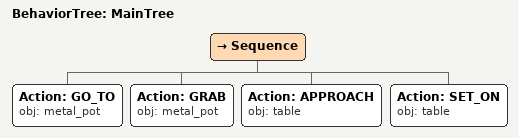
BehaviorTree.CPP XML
<root main_tree_to_execute="MainTree">
  <BehaviorTree ID="MainTree">
    <Sequence>
      <!-- Go to metal_pot -->
      <Action ID="GO_TO" obj="metal_pot" />
      <!-- Grab metal_pot -->
      <Action ID="GRAB" obj="metal_pot" />
      <!-- Approach table -->
      <Action ID="APPROACH" obj="table" />
      <!-- Set on table -->
      <Action ID="SET_ON" obj="table" />
    </Sequence>
  </BehaviorTree>
</root>
